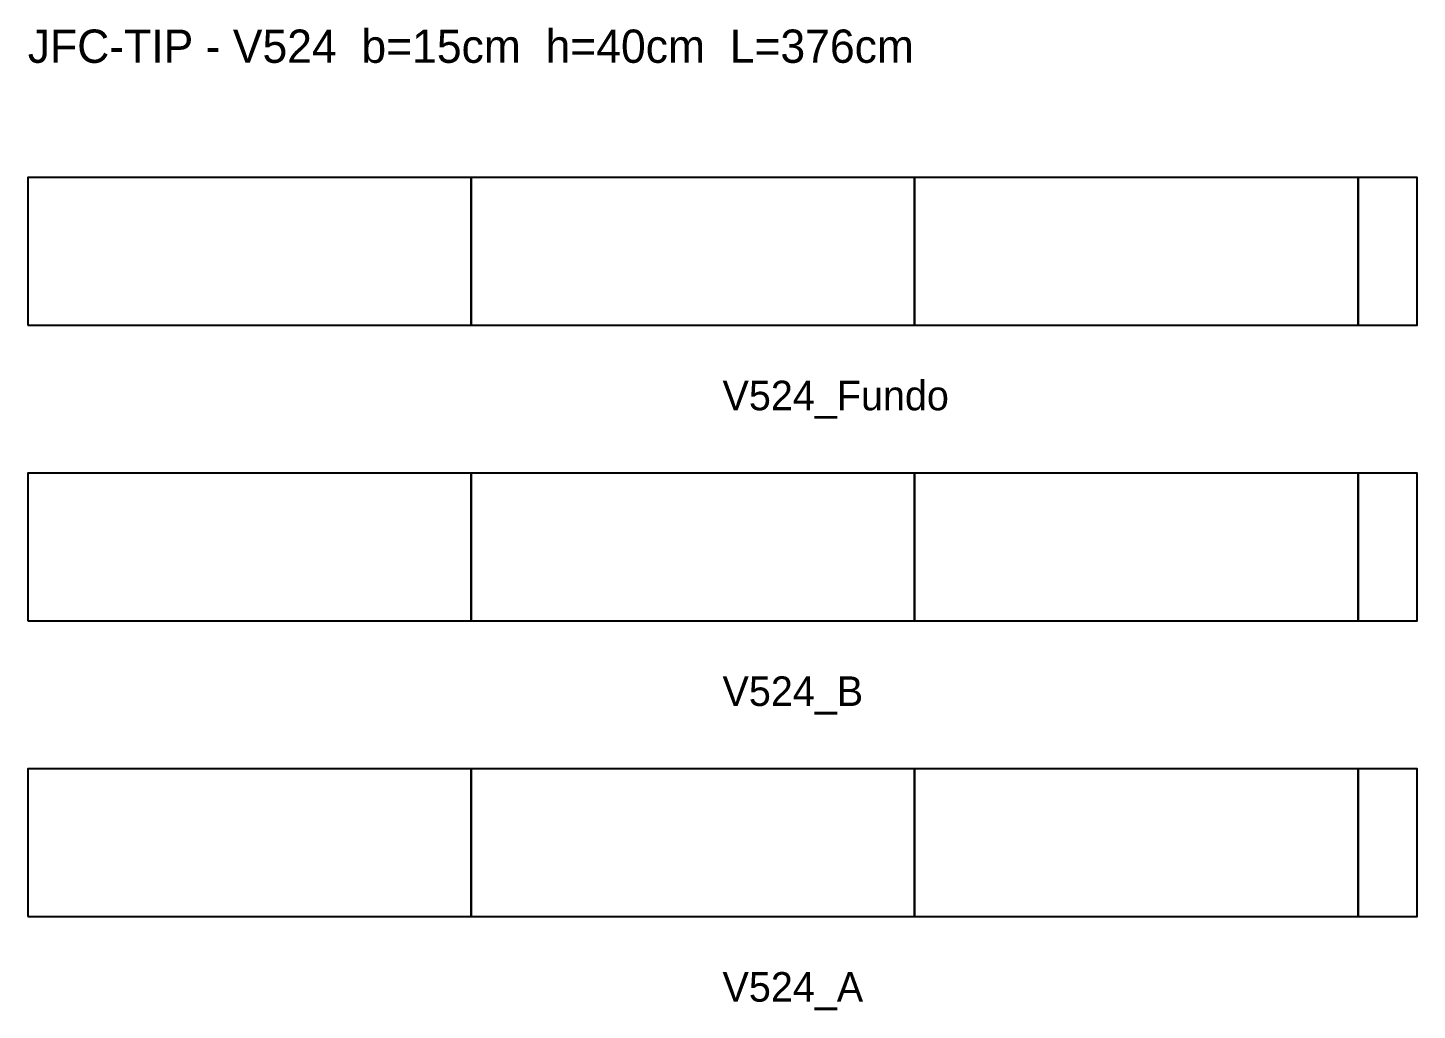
# Model space of a CAD drawing. Header units: metres. Extents: x -386 to 12208, y -7925 to 27400.
# Drawn here: x 8431.2 to 8807.2, y 27134.7 to 27400.5 of the extents above; entities that cross this region are included whole.
import ezdxf

# ---------------------------------------------------------------- set-up
doc = ezdxf.new("R2010")
doc.units = ezdxf.units.M

msp = doc.modelspace()

# ---------------------------------------------------------------- linework, layer by layer
at = {"layer": 'Paineis'}
for points in [[(8431.19, 27319.98), (8551.19, 27319.98), (8551.19, 27359.98), (8431.19, 27359.98)], [(8551.19, 27319.98), (8671.19, 27319.98), (8671.19, 27359.98), (8551.19, 27359.98)], [(8671.19, 27319.98), (8791.19, 27319.98), (8791.19, 27359.98), (8671.19, 27359.98)], [(8791.19, 27319.98), (8807.19, 27319.98), (8807.19, 27359.98), (8791.19, 27359.98)], [(8431.19, 27239.98), (8551.19, 27239.98), (8551.19, 27279.98), (8431.19, 27279.98)], [(8551.19, 27239.98), (8671.19, 27239.98), (8671.19, 27279.98), (8551.19, 27279.98)], [(8671.19, 27239.98), (8791.19, 27239.98), (8791.19, 27279.98), (8671.19, 27279.98)], [(8791.19, 27239.98), (8807.19, 27239.98), (8807.19, 27279.98), (8791.19, 27279.98)], [(8431.19, 27159.98), (8551.19, 27159.98), (8551.19, 27199.98), (8431.19, 27199.98)], [(8551.19, 27159.98), (8671.19, 27159.98), (8671.19, 27199.98), (8551.19, 27199.98)], [(8671.19, 27159.98), (8791.19, 27159.98), (8791.19, 27199.98), (8671.19, 27199.98)], [(8791.19, 27159.98), (8807.19, 27159.98), (8807.19, 27199.98), (8791.19, 27199.98)]]:
    msp.add_lwpolyline(points, close=True, dxfattribs=at)

# ---------------------------------------------------------------- texts
at = {"layer": 'NOMENCLATURA', "insert": (8431.19, 27399.98), "char_height": 9, "attachment_point": 1}
msp.add_mtext('JFC-TIP - V524  b=15cm  h=40cm  L=376cm', dxfattribs=at)
at = {"layer": 'Texto Secao', "char_height": 8, "attachment_point": 1}
for s, insert in [('V524_Fundo', (8619.19, 27304.98)), ('V524_B', (8619.19, 27224.98)), ('V524_A', (8619.19, 27144.98))]:
    msp.add_mtext(s, dxfattribs=dict(at, insert=insert))

doc.saveas('drawing.dxf')
